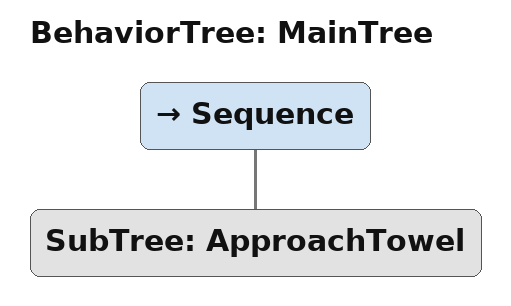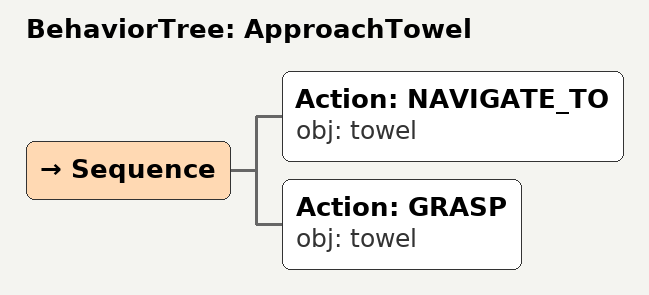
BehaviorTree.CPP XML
<root main_tree_to_execute="MainTree">
  <BehaviorTree ID="MainTree">
    <Sequence>
      <!-- Execute subtree ApproachTowel -->
      <SubTree ID="ApproachTowel" />
    </Sequence>
  </BehaviorTree>
  <!-- Subtree definition ApproachTowel -->
  <BehaviorTree ID="ApproachTowel">
    <Sequence>
      <!-- Navigate to towel -->
      <Action ID="NAVIGATE_TO" obj="towel" />
      <!-- Grasp towel -->
      <Action ID="GRASP" obj="towel" />
    </Sequence>
  </BehaviorTree>
</root>
